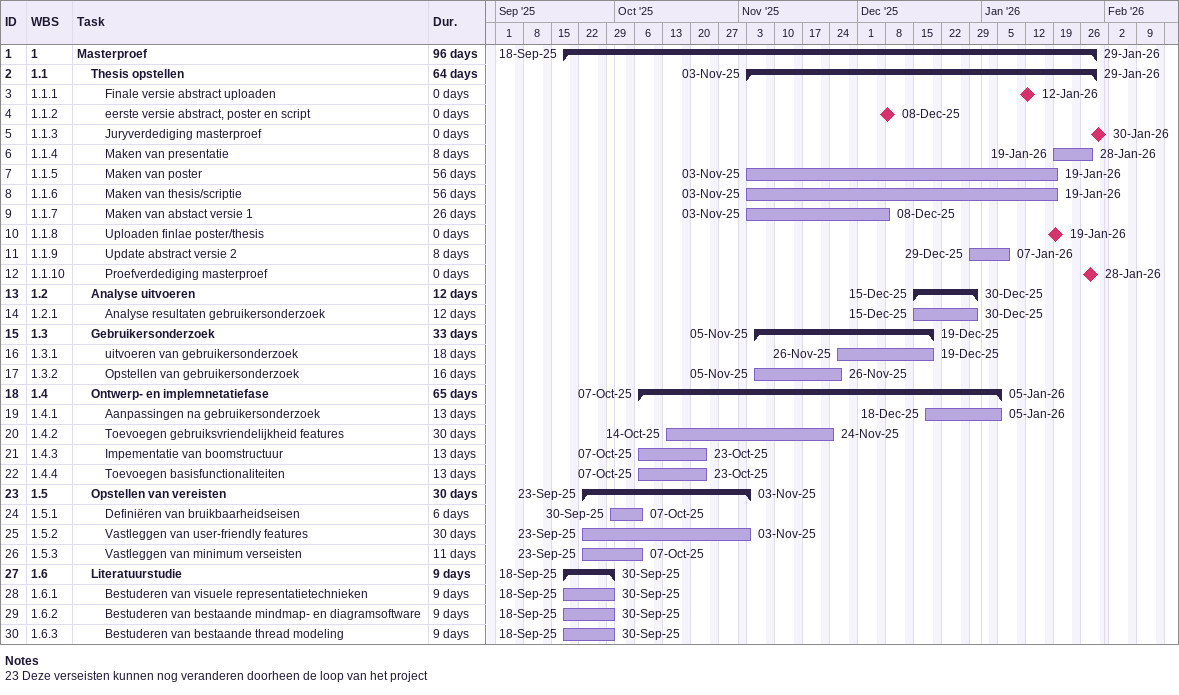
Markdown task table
| ID | WBS | Task | Duration | Start | Finish |
|---|---|---|---|---|---|
| 1 | 1 | **Masterproef** | 96d | 2025-09-18 | 2026-01-29 |
| 2 | 1.1 | **Thesis opstellen** | 64d | 2025-11-03 | 2026-01-29 |
| 3 | 1.1.1 | Finale versie abstract uploaden | 0d | 2026-01-12 | 2026-01-12 |
| 4 | 1.1.2 | eerste versie abstract, poster en script | 0d | 2025-12-08 | 2025-12-08 |
| 5 | 1.1.3 | Juryverdediging masterproef | 0d | 2026-01-30 | 2026-01-30 |
| 6 | 1.1.4 | Maken van presentatie | 8d | 2026-01-19 | 2026-01-28 |
| 7 | 1.1.5 | Maken van poster | 56d | 2025-11-03 | 2026-01-19 |
| 8 | 1.1.6 | Maken van thesis/scriptie | 56d | 2025-11-03 | 2026-01-19 |
| 9 | 1.1.7 | Maken van abstact versie 1 | 26d | 2025-11-03 | 2025-12-08 |
| 10 | 1.1.8 | Uploaden finlae poster/thesis | 0d | 2026-01-19 | 2026-01-19 |
| 11 | 1.1.9 | Update abstract versie 2 | 8d | 2025-12-29 | 2026-01-07 |
| 12 | 1.1.10 | Proefverdediging masterproef | 0d | 2026-01-28 | 2026-01-28 |
| 13 | 1.2 | **Analyse uitvoeren** | 12d | 2025-12-15 | 2025-12-30 |
| 14 | 1.2.1 | Analyse resultaten gebruikersonderzoek | 12d | 2025-12-15 | 2025-12-30 |
| 15 | 1.3 | **Gebruikersonderzoek** | 33d | 2025-11-05 | 2025-12-19 |
| 16 | 1.3.1 | uitvoeren van gebruikersonderzoek | 18d | 2025-11-26 | 2025-12-19 |
| 17 | 1.3.2 | Opstellen van gebruikersonderzoek | 16d | 2025-11-05 | 2025-11-26 |
| 18 | 1.4 | **Ontwerp- en implemnetatiefase** | 65d | 2025-10-07 | 2026-01-05 |
| 19 | 1.4.1 | Aanpassingen na gebruikersonderzoek | 13d | 2025-12-18 | 2026-01-05 |
| 20 | 1.4.2 | Toevoegen gebruiksvriendelijkheid features | 30d | 2025-10-14 | 2025-11-24 |
| 21 | 1.4.3 | Impementatie van boomstructuur | 13d | 2025-10-07 | 2025-10-23 |
| 22 | 1.4.4 | Toevoegen basisfunctionaliteiten | 13d | 2025-10-07 | 2025-10-23 |
| 23 | 1.5 | **Opstellen van vereisten** | 30d | 2025-09-23 | 2025-11-03 |
| 24 | 1.5.1 | Definiëren van bruikbaarheidseisen | 6d | 2025-09-30 | 2025-10-07 |
| 25 | 1.5.2 | Vastleggen van user-friendly features | 30d | 2025-09-23 | 2025-11-03 |
| 26 | 1.5.3 | Vastleggen van minimum verseisten | 11d | 2025-09-23 | 2025-10-07 |
| 27 | 1.6 | **Literatuurstudie** | 9d | 2025-09-18 | 2025-09-30 |
| 28 | 1.6.1 | Bestuderen van visuele representatietechnieken | 9d | 2025-09-18 | 2025-09-30 |
| 29 | 1.6.2 | Bestuderen van bestaande mindmap- en diagramsoftware | 9d | 2025-09-18 | 2025-09-30 |
| 30 | 1.6.3 | Bestuderen van bestaande thread modeling | 9d | 2025-09-18 | 2025-09-30 |

Notes
- 23: Deze verseisten kunnen nog veranderen doorheen de loop van het project
